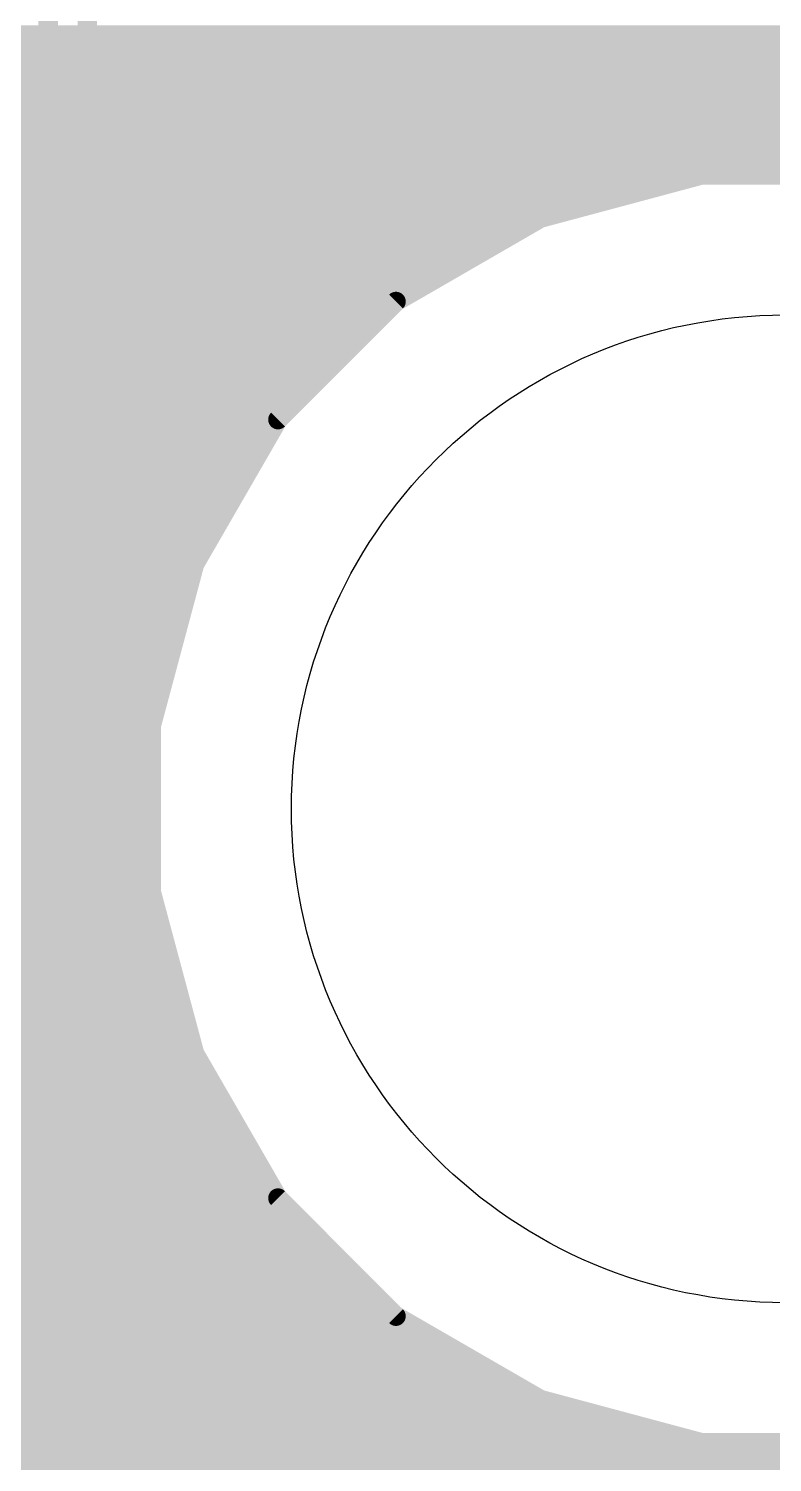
# Model space of a CAD drawing. Extents: x 0 to 29, y 0 to 29.2.
# Drawn here: x 9.6 to 15.4, y 9.91 to 21.08 of the extents above; entities that cross this region are included whole.
import ezdxf

# ---------------------------------------------------------------- set-up
doc = ezdxf.new("R2010")
doc.units = 0
for name, color, linetype in [('1', 12, 'CONTINUOUS'), ('16', 132, 'CONTINUOUS'), ('20', 31, 'CONTINUOUS')]:
    doc.layers.add(name, color=color, linetype=linetype)

msp = doc.modelspace()

# ---------------------------------------------------------------- linework, layer by layer
at = {"layer": '1', "const_width": 0.1524}
for points in [[(9.7536, 4.8768), (9.7536, 23.622)], [(10.0584, 7.5302), (10.0584, 22.8214)], [(10.0584, 21.0312), (26.6969, 21.0312)], [(10.0584, 20.8788), (26.5893, 20.8788)], [(10.0584, 20.7264), (26.4817, 20.7264)], [(10.0584, 20.574), (26.3742, 20.574)], [(10.0584, 20.4216), (26.2666, 20.4216)], [(10.0584, 20.2692), (26.159, 20.2692)], [(10.0584, 20.1168), (26.0514, 20.1168)], [(10.0584, 19.9644), (25.9439, 19.9644)], [(14.8493, 19.9422), (13.5924, 19.6054)], [(16.1507, 19.9422), (14.8493, 19.9422)], [(10.0584, 19.812), (14.3634, 19.812)], [(10.0584, 19.6596), (13.7947, 19.6596)], [(13.5924, 19.6054), (12.4654, 18.9547)], [(10.0584, 19.5072), (13.4223, 19.5072)], [(10.0584, 19.3548), (13.1583, 19.3548)], [(10.0584, 19.2024), (12.8944, 19.2024)], [(10.0584, 19.05), (12.6304, 19.05)], [(12.4654, 18.9547), (11.5453, 18.0346)], [(10.0584, 18.8976), (12.4083, 18.8976)], [(10.0584, 18.7452), (12.2559, 18.7452)], [(10.0584, 18.5928), (12.1035, 18.5928)], [(10.0584, 18.4404), (11.9511, 18.4404)], [(10.0584, 18.288), (11.7987, 18.288)], [(10.0584, 18.1356), (11.6463, 18.1356)], [(11.5453, 18.0346), (10.8946, 16.9076)], [(10.0584, 17.9832), (11.5156, 17.9832)], [(10.0584, 17.8308), (11.4276, 17.8308)], [(10.0584, 17.6784), (11.3396, 17.6784)], [(10.0584, 17.526), (11.2516, 17.526)], [(10.0584, 17.3736), (11.1636, 17.3736)], [(10.0584, 17.2212), (11.0757, 17.2212)], [(10.0584, 17.0688), (10.9877, 17.0688)], [(10.0584, 16.9164), (10.8997, 16.9164)], [(10.8946, 16.9076), (10.5578, 15.6507)], [(10.0584, 16.764), (10.8561, 16.764)], [(10.0584, 16.6116), (10.8153, 16.6116)], [(10.0584, 16.4592), (10.7745, 16.4592)], [(10.0584, 16.3068), (10.7336, 16.3068)], [(10.0584, 16.1544), (10.6928, 16.1544)], [(10.0584, 16.002), (10.6519, 16.002)], [(10.0584, 15.8496), (10.6111, 15.8496)], [(10.0584, 15.6972), (10.5703, 15.6972)], [(10.5578, 15.6507), (10.5578, 14.3493)], [(10.0584, 15.5448), (10.5578, 15.5448)], [(10.0584, 15.3924), (10.5578, 15.3924)], [(10.0584, 15.24), (10.5578, 15.24)], [(10.0584, 15.0876), (10.5578, 15.0876)], [(10.0584, 14.9352), (10.5578, 14.9352)], [(10.0584, 14.7828), (10.5578, 14.7828)], [(10.0584, 14.6304), (10.5578, 14.6304)], [(10.0584, 14.478), (10.5578, 14.478)], [(10.5578, 14.3493), (10.8946, 13.0924)], [(10.0584, 14.3256), (10.5642, 14.3256)], [(10.0584, 14.1732), (10.605, 14.1732)], [(10.0584, 14.0208), (10.6458, 14.0208)], [(10.0584, 13.8684), (10.6867, 13.8684)], [(10.0584, 13.716), (10.7275, 13.716)], [(10.0584, 13.5636), (10.7683, 13.5636)], [(10.0584, 13.4112), (10.8092, 13.4112)], [(10.0584, 13.2588), (10.85, 13.2588)], [(10.0584, 13.1064), (10.8908, 13.1064)], [(10.8946, 13.0924), (11.5453, 11.9654)], [(10.0584, 12.954), (10.9745, 12.954)], [(10.0584, 12.8016), (11.0625, 12.8016)], [(10.0584, 12.6492), (11.1505, 12.6492)], [(10.0584, 12.4968), (11.2385, 12.4968)], [(10.0584, 12.3444), (11.3264, 12.3444)], [(10.0584, 12.192), (11.4144, 12.192)], [(10.0584, 12.0396), (11.5024, 12.0396)], [(10.0584, 11.8872), (11.6235, 11.8872)], [(11.5453, 11.9654), (12.4654, 11.0453)], [(10.0584, 11.7348), (11.7759, 11.7348)], [(10.0584, 11.5824), (11.9283, 11.5824)], [(10.0584, 11.43), (12.0807, 11.43)], [(10.0584, 11.2776), (12.2331, 11.2776)], [(10.0584, 11.1252), (12.3855, 11.1252)], [(12.4654, 11.0453), (13.5924, 10.3946)], [(10.0584, 10.9728), (12.5909, 10.9728)], [(10.0584, 10.8204), (12.8549, 10.8204)], [(10.0584, 10.668), (13.1188, 10.668)], [(10.0584, 10.5156), (13.3828, 10.5156)], [(10.0584, 10.3632), (13.7096, 10.3632)], [(13.5924, 10.3946), (14.8493, 10.0578)], [(10.0584, 10.2108), (14.2783, 10.2108)], [(10.0584, 10.0584), (14.8471, 10.0584)], [(14.8493, 10.0578), (16.1507, 10.0578)], [(10.0584, 9.906), (23.1648, 9.906)]]:
    msp.add_lwpolyline(points, dxfattribs=at)
at = {"layer": '1', "const_width": 0.0762}
for points in [[(10.0584, 21.0693, 1), (10.0584, 20.9931)], [(10.0584, 20.9169, 1), (10.0584, 20.8407)], [(10.0584, 20.7645, 1), (10.0584, 20.6883)], [(10.0584, 20.6121, 1), (10.0584, 20.5359)], [(10.0584, 20.4597, 1), (10.0584, 20.3835)], [(10.0584, 20.3073, 1), (10.0584, 20.2311)], [(10.0584, 20.1549, 1), (10.0584, 20.0787)], [(10.0584, 20.0025, 1), (10.0584, 19.9263)], [(14.8493, 19.9803, 1), (14.8493, 19.9041)], [(14.8592, 19.9054, 1), (14.8395, 19.979)], [(10.0584, 19.8501, 1), (10.0584, 19.7739)], [(14.3634, 19.7739, 1), (14.3634, 19.8501)], [(10.0584, 19.6977, 1), (10.0584, 19.6215)], [(13.5825, 19.6422, 1), (13.6022, 19.5686)], [(13.6114, 19.5724, 1), (13.5733, 19.6384)], [(13.7947, 19.6215, 1), (13.7947, 19.6977)], [(10.0584, 19.5453, 1), (10.0584, 19.4691)], [(13.4223, 19.4691, 1), (13.4223, 19.5453)], [(10.0584, 19.3929, 1), (10.0584, 19.3167)], [(13.1583, 19.3167, 1), (13.1583, 19.3929)], [(10.0584, 19.2405, 1), (10.0584, 19.1643)], [(12.8944, 19.1643, 1), (12.8944, 19.2405)], [(10.0584, 19.0881, 1), (10.0584, 19.0119)], [(12.6304, 19.0119, 1), (12.6304, 19.0881)], [(12.4464, 18.9877, 1), (12.4845, 18.9217)], [(12.4924, 18.9278, 1), (12.4385, 18.9817)], [(10.0584, 18.9357, 1), (10.0584, 18.8595)], [(12.4083, 18.8595, 1), (12.4083, 18.9357)], [(10.0584, 18.7833, 1), (10.0584, 18.7071)], [(12.2559, 18.7071, 1), (12.2559, 18.7833)], [(10.0584, 18.6309, 1), (10.0584, 18.5547)], [(12.1035, 18.5547, 1), (12.1035, 18.6309)], [(10.0584, 18.4785, 1), (10.0584, 18.4023)], [(11.9511, 18.4023, 1), (11.9511, 18.4785)], [(10.0584, 18.3261, 1), (10.0584, 18.2499)], [(11.7987, 18.2499, 1), (11.7987, 18.3261)], [(10.0584, 18.1737, 1), (10.0584, 18.0975)], [(11.5783, 18.0155, 1), (11.5123, 18.0536)], [(11.6463, 18.0975, 1), (11.6463, 18.1737)], [(10.0584, 18.0213, 1), (10.0584, 17.9451)], [(11.5183, 18.0615, 1), (11.5722, 18.0076)], [(11.5156, 17.9451, 1), (11.5156, 18.0213)], [(10.0584, 17.8689, 1), (10.0584, 17.7927)], [(11.4276, 17.7927, 1), (11.4276, 17.8689)], [(10.0584, 17.7165, 1), (10.0584, 17.6403)], [(11.3396, 17.6403, 1), (11.3396, 17.7165)], [(10.0584, 17.5641, 1), (10.0584, 17.4879)], [(11.2516, 17.4879, 1), (11.2516, 17.5641)], [(10.0584, 17.4117, 1), (10.0584, 17.3355)], [(11.1636, 17.3355, 1), (11.1636, 17.4117)], [(10.0584, 17.2593, 1), (10.0584, 17.1831)], [(11.0757, 17.1831, 1), (11.0757, 17.2593)], [(10.0584, 17.1069, 1), (10.0584, 17.0307)], [(10.9877, 17.0307, 1), (10.9877, 17.1069)], [(10.0584, 16.9545, 1), (10.0584, 16.8783)], [(10.8997, 16.8783, 1), (10.8997, 16.9545)], [(10.8616, 16.9267, 1), (10.9276, 16.8886)], [(10.9314, 16.8978, 1), (10.8578, 16.9175)], [(10.0584, 16.8021, 1), (10.0584, 16.7259)], [(10.8561, 16.7259, 1), (10.8561, 16.8021)], [(10.0584, 16.6497, 1), (10.0584, 16.5735)], [(10.8153, 16.5735, 1), (10.8153, 16.6497)], [(10.0584, 16.4973, 1), (10.0584, 16.4211)], [(10.7745, 16.4211, 1), (10.7745, 16.4973)], [(10.0584, 16.3449, 1), (10.0584, 16.2687)], [(10.7336, 16.2687, 1), (10.7336, 16.3449)], [(10.0584, 16.1925, 1), (10.0584, 16.1163)], [(10.6928, 16.1163, 1), (10.6928, 16.1925)], [(10.0584, 16.0401, 1), (10.0584, 15.9639)], [(10.6519, 15.9639, 1), (10.6519, 16.0401)], [(10.0584, 15.8877, 1), (10.0584, 15.8115)], [(10.6111, 15.8115, 1), (10.6111, 15.8877)], [(10.0584, 15.7353, 1), (10.0584, 15.6591)], [(10.5703, 15.6591, 1), (10.5703, 15.7353)], [(10.5959, 15.6507, 1), (10.5197, 15.6507)], [(10.521, 15.6605, 1), (10.5946, 15.6408)], [(10.0584, 15.5829, 1), (10.0584, 15.5067)], [(10.5578, 15.5067, 1), (10.5578, 15.5829)], [(10.0584, 15.4305, 1), (10.0584, 15.3543)], [(10.5578, 15.3543, 1), (10.5578, 15.4305)], [(10.0584, 15.2781, 1), (10.0584, 15.2019)], [(10.5578, 15.2019, 1), (10.5578, 15.2781)], [(10.0584, 15.1257, 1), (10.0584, 15.0495)], [(10.5578, 15.0495, 1), (10.5578, 15.1257)], [(10.0584, 14.9733, 1), (10.0584, 14.8971)], [(10.5578, 14.8971, 1), (10.5578, 14.9733)], [(10.0584, 14.8209, 1), (10.0584, 14.7447)], [(10.5578, 14.7447, 1), (10.5578, 14.8209)], [(10.0584, 14.6685, 1), (10.0584, 14.5923)], [(10.5578, 14.5923, 1), (10.5578, 14.6685)], [(10.0584, 14.5161, 1), (10.0584, 14.4399)], [(10.5578, 14.4399, 1), (10.5578, 14.5161)], [(10.5946, 14.3592, 1), (10.521, 14.3395)], [(10.0584, 14.3637, 1), (10.0584, 14.2875)], [(10.5197, 14.3493, 1), (10.5959, 14.3493)], [(10.5642, 14.2875, 1), (10.5642, 14.3637)], [(10.0584, 14.2113, 1), (10.0584, 14.1351)], [(10.605, 14.1351, 1), (10.605, 14.2113)], [(10.0584, 14.0589, 1), (10.0584, 13.9827)], [(10.6458, 13.9827, 1), (10.6458, 14.0589)], [(10.0584, 13.9065, 1), (10.0584, 13.8303)], [(10.6867, 13.8303, 1), (10.6867, 13.9065)], [(10.0584, 13.7541, 1), (10.0584, 13.6779)], [(10.7275, 13.6779, 1), (10.7275, 13.7541)], [(10.0584, 13.6017, 1), (10.0584, 13.5255)], [(10.7683, 13.5255, 1), (10.7683, 13.6017)], [(10.0584, 13.4493, 1), (10.0584, 13.3731)], [(10.8092, 13.3731, 1), (10.8092, 13.4493)], [(10.0584, 13.2969, 1), (10.0584, 13.2207)], [(10.85, 13.2207, 1), (10.85, 13.2969)], [(10.0584, 13.1445, 1), (10.0584, 13.0683)], [(10.9276, 13.1114, 1), (10.8616, 13.0733)], [(10.8578, 13.0825, 1), (10.9314, 13.1022)], [(10.8908, 13.0683, 1), (10.8908, 13.1445)], [(10.0584, 12.9921, 1), (10.0584, 12.9159)], [(10.9745, 12.9159, 1), (10.9745, 12.9921)], [(10.0584, 12.8397, 1), (10.0584, 12.7635)], [(11.0625, 12.7635, 1), (11.0625, 12.8397)], [(10.0584, 12.6873, 1), (10.0584, 12.6111)], [(11.1505, 12.6111, 1), (11.1505, 12.6873)], [(10.0584, 12.5349, 1), (10.0584, 12.4587)], [(11.2385, 12.4587, 1), (11.2385, 12.5349)], [(10.0584, 12.3825, 1), (10.0584, 12.3063)], [(11.3264, 12.3063, 1), (11.3264, 12.3825)], [(10.0584, 12.2301, 1), (10.0584, 12.1539)], [(11.4144, 12.1539, 1), (11.4144, 12.2301)], [(10.0584, 12.0777, 1), (10.0584, 12.0015)], [(11.5024, 12.0015, 1), (11.5024, 12.0777)], [(10.0584, 11.9253, 1), (10.0584, 11.8491)], [(11.5722, 11.9924, 1), (11.5183, 11.9385)], [(11.5123, 11.9464, 1), (11.5783, 11.9845)], [(11.6235, 11.8491, 1), (11.6235, 11.9253)], [(10.0584, 11.7729, 1), (10.0584, 11.6967)], [(11.7759, 11.6967, 1), (11.7759, 11.7729)], [(10.0584, 11.6205, 1), (10.0584, 11.5443)], [(11.9283, 11.5443, 1), (11.9283, 11.6205)], [(10.0584, 11.4681, 1), (10.0584, 11.3919)], [(12.0807, 11.3919, 1), (12.0807, 11.4681)], [(10.0584, 11.3157, 1), (10.0584, 11.2395)], [(12.2331, 11.2395, 1), (12.2331, 11.3157)], [(10.0584, 11.1633, 1), (10.0584, 11.0871)], [(12.3855, 11.0871, 1), (12.3855, 11.1633)], [(12.4845, 11.0783, 1), (12.4464, 11.0123)], [(12.4385, 11.0183, 1), (12.4924, 11.0722)], [(10.0584, 11.0109, 1), (10.0584, 10.9347)], [(12.5909, 10.9347, 1), (12.5909, 11.0109)], [(10.0584, 10.8585, 1), (10.0584, 10.7823)], [(12.8549, 10.7823, 1), (12.8549, 10.8585)], [(10.0584, 10.7061, 1), (10.0584, 10.6299)], [(13.1188, 10.6299, 1), (13.1188, 10.7061)], [(10.0584, 10.5537, 1), (10.0584, 10.4775)], [(13.3828, 10.4775, 1), (13.3828, 10.5537)], [(10.0584, 10.4013, 1), (10.0584, 10.3251)], [(13.6022, 10.4314, 1), (13.5825, 10.3578)], [(13.5733, 10.3616, 1), (13.6114, 10.4276)], [(13.7096, 10.3251, 1), (13.7096, 10.4013)], [(10.0584, 10.2489, 1), (10.0584, 10.1727)], [(14.2783, 10.1727, 1), (14.2783, 10.2489)], [(10.0584, 10.0965, 1), (10.0584, 10.0203)], [(14.8493, 10.0959, 1), (14.8493, 10.0197)], [(14.8395, 10.021, 1), (14.8592, 10.0946)], [(14.8471, 10.0203, 1), (14.8471, 10.0965)], [(10.0584, 9.9441, 1), (10.0584, 9.8679)]]:
    msp.add_lwpolyline(points, format="xyb", dxfattribs=at)
at = {"layer": '16', "const_width": 0.1524}
for points in [[(1.0922, 21.0312), (23.7744, 21.0312)], [(1.0922, 20.8788), (23.7744, 20.8788)], [(1.0922, 20.7264), (23.7744, 20.7264)], [(1.0922, 20.574), (23.7744, 20.574)], [(1.0922, 20.4216), (23.7744, 20.4216)], [(1.0922, 20.2692), (23.7744, 20.2692)], [(1.0922, 20.1168), (23.7744, 20.1168)], [(1.0922, 19.9644), (23.7744, 19.9644)], [(14.8493, 19.9422), (13.5924, 19.6054)], [(16.1507, 19.9422), (14.8493, 19.9422)], [(1.0922, 19.812), (14.3634, 19.812)], [(1.0922, 19.6596), (13.7947, 19.6596)], [(13.5924, 19.6054), (12.4654, 18.9547)], [(1.0922, 19.5072), (13.4223, 19.5072)], [(1.0922, 19.3548), (13.1583, 19.3548)], [(1.0922, 19.2024), (12.8944, 19.2024)], [(1.0922, 19.05), (12.6304, 19.05)], [(12.4654, 18.9547), (11.5453, 18.0346)], [(1.0922, 18.8976), (12.4083, 18.8976)], [(1.0922, 18.7452), (12.2559, 18.7452)], [(1.0922, 18.5928), (12.1035, 18.5928)], [(1.0922, 18.4404), (11.9511, 18.4404)], [(1.0922, 18.288), (11.7987, 18.288)], [(1.0922, 18.1356), (11.6463, 18.1356)], [(11.5453, 18.0346), (10.8946, 16.9076)], [(1.0922, 17.9832), (11.5156, 17.9832)], [(1.0922, 17.8308), (11.4276, 17.8308)], [(1.0922, 17.6784), (11.3396, 17.6784)], [(1.0922, 17.526), (11.2516, 17.526)], [(1.0922, 17.3736), (11.1636, 17.3736)], [(4.758, 17.2212), (11.0757, 17.2212)], [(5.1259, 17.0688), (10.9877, 17.0688)], [(5.396, 16.9164), (10.8997, 16.9164)], [(10.8946, 16.9076), (10.5578, 15.6507)], [(5.5484, 16.764), (10.8561, 16.764)], [(5.7008, 16.6116), (10.8153, 16.6116)], [(5.8532, 16.4592), (10.7745, 16.4592)], [(5.9939, 16.3068), (10.7336, 16.3068)], [(6.057, 16.1544), (10.6928, 16.1544)], [(6.1201, 16.002), (10.6519, 16.002)], [(6.1833, 15.8496), (10.6111, 15.8496)], [(6.2464, 15.6972), (10.5703, 15.6972)], [(10.5578, 15.6507), (10.5578, 14.3493)], [(6.3095, 15.5448), (10.5578, 15.5448)], [(6.3422, 15.3924), (10.5578, 15.3924)], [(6.3422, 15.24), (10.5578, 15.24)], [(6.3422, 15.0876), (10.5578, 15.0876)], [(6.3422, 14.9352), (10.5578, 14.9352)], [(6.3422, 14.7828), (10.5578, 14.7828)], [(6.3422, 14.6304), (10.5578, 14.6304)], [(6.319, 14.478), (10.5578, 14.478)], [(10.5578, 14.3493), (10.8946, 13.0924)], [(6.2558, 14.3256), (10.5642, 14.3256)], [(6.1927, 14.1732), (10.605, 14.1732)], [(6.1296, 14.0208), (10.6458, 14.0208)], [(6.0665, 13.8684), (10.6867, 13.8684)], [(6.0033, 13.716), (10.7275, 13.716)], [(5.876, 13.5636), (10.7683, 13.5636)], [(5.7236, 13.4112), (10.8092, 13.4112)], [(5.5712, 13.2588), (10.85, 13.2588)], [(5.4188, 13.1064), (10.8908, 13.1064)], [(10.8946, 13.0924), (11.5453, 11.9654)], [(5.181, 12.954), (10.9745, 12.954)], [(4.8131, 12.8016), (11.0625, 12.8016)], [(1.0922, 12.6492), (11.1505, 12.6492)], [(1.0922, 12.4968), (11.2385, 12.4968)], [(1.0922, 12.3444), (11.3264, 12.3444)], [(1.0922, 12.192), (11.4144, 12.192)], [(1.0922, 12.0396), (11.5024, 12.0396)], [(1.0922, 11.8872), (11.6235, 11.8872)], [(11.5453, 11.9654), (12.4654, 11.0453)], [(1.0922, 11.7348), (11.7759, 11.7348)], [(1.0922, 11.5824), (11.9283, 11.5824)], [(1.0922, 11.43), (12.0807, 11.43)], [(1.0922, 11.2776), (12.2331, 11.2776)], [(1.0922, 11.1252), (12.3855, 11.1252)], [(12.4654, 11.0453), (13.5924, 10.3946)], [(1.0922, 10.9728), (12.5909, 10.9728)], [(1.0922, 10.8204), (12.8549, 10.8204)], [(1.0922, 10.668), (13.1188, 10.668)], [(1.0922, 10.5156), (13.3828, 10.5156)], [(1.0922, 10.3632), (13.7096, 10.3632)], [(13.5924, 10.3946), (14.8493, 10.0578)], [(1.0922, 10.2108), (14.2783, 10.2108)], [(1.0922, 10.0584), (14.8471, 10.0584)], [(14.8493, 10.0578), (16.1507, 10.0578)], [(1.0922, 9.906), (23.4696, 9.906)]]:
    msp.add_lwpolyline(points, dxfattribs=at)
at = {"layer": '16', "const_width": 0.0762}
for points in [[(14.8493, 19.9803, 1), (14.8493, 19.9041)], [(14.8592, 19.9054, 1), (14.8395, 19.979)], [(14.3634, 19.7739, 1), (14.3634, 19.8501)], [(13.5825, 19.6422, 1), (13.6022, 19.5686)], [(13.6114, 19.5724, 1), (13.5733, 19.6384)], [(13.7947, 19.6215, 1), (13.7947, 19.6977)], [(13.4223, 19.4691, 1), (13.4223, 19.5453)], [(13.1583, 19.3167, 1), (13.1583, 19.3929)], [(12.8944, 19.1643, 1), (12.8944, 19.2405)], [(12.6304, 19.0119, 1), (12.6304, 19.0881)], [(12.4464, 18.9877, 1), (12.4845, 18.9217)], [(12.4924, 18.9278, 1), (12.4385, 18.9817)], [(12.4083, 18.8595, 1), (12.4083, 18.9357)], [(12.2559, 18.7071, 1), (12.2559, 18.7833)], [(12.1035, 18.5547, 1), (12.1035, 18.6309)], [(11.9511, 18.4023, 1), (11.9511, 18.4785)], [(11.7987, 18.2499, 1), (11.7987, 18.3261)], [(11.5783, 18.0155, 1), (11.5123, 18.0536)], [(11.6463, 18.0975, 1), (11.6463, 18.1737)], [(11.5183, 18.0615, 1), (11.5722, 18.0076)], [(11.5156, 17.9451, 1), (11.5156, 18.0213)], [(11.4276, 17.7927, 1), (11.4276, 17.8689)], [(11.3396, 17.6403, 1), (11.3396, 17.7165)], [(11.2516, 17.4879, 1), (11.2516, 17.5641)], [(11.1636, 17.3355, 1), (11.1636, 17.4117)], [(11.0757, 17.1831, 1), (11.0757, 17.2593)], [(10.9877, 17.0307, 1), (10.9877, 17.1069)], [(10.8997, 16.8783, 1), (10.8997, 16.9545)], [(10.8616, 16.9267, 1), (10.9276, 16.8886)], [(10.9314, 16.8978, 1), (10.8578, 16.9175)], [(10.8561, 16.7259, 1), (10.8561, 16.8021)], [(10.8153, 16.5735, 1), (10.8153, 16.6497)], [(10.7745, 16.4211, 1), (10.7745, 16.4973)], [(10.7336, 16.2687, 1), (10.7336, 16.3449)], [(10.6928, 16.1163, 1), (10.6928, 16.1925)], [(10.6519, 15.9639, 1), (10.6519, 16.0401)], [(10.6111, 15.8115, 1), (10.6111, 15.8877)], [(10.5703, 15.6591, 1), (10.5703, 15.7353)], [(10.5959, 15.6507, 1), (10.5197, 15.6507)], [(10.521, 15.6605, 1), (10.5946, 15.6408)], [(10.5578, 15.5067, 1), (10.5578, 15.5829)], [(10.5578, 15.3543, 1), (10.5578, 15.4305)], [(10.5578, 15.2019, 1), (10.5578, 15.2781)], [(10.5578, 15.0495, 1), (10.5578, 15.1257)], [(10.5578, 14.8971, 1), (10.5578, 14.9733)], [(10.5578, 14.7447, 1), (10.5578, 14.8209)], [(10.5578, 14.5923, 1), (10.5578, 14.6685)], [(10.5578, 14.4399, 1), (10.5578, 14.5161)], [(10.5946, 14.3592, 1), (10.521, 14.3395)], [(10.5197, 14.3493, 1), (10.5959, 14.3493)], [(10.5642, 14.2875, 1), (10.5642, 14.3637)], [(10.605, 14.1351, 1), (10.605, 14.2113)], [(10.6458, 13.9827, 1), (10.6458, 14.0589)], [(10.6867, 13.8303, 1), (10.6867, 13.9065)], [(10.7275, 13.6779, 1), (10.7275, 13.7541)], [(10.7683, 13.5255, 1), (10.7683, 13.6017)], [(10.8092, 13.3731, 1), (10.8092, 13.4493)], [(10.85, 13.2207, 1), (10.85, 13.2969)], [(10.9276, 13.1114, 1), (10.8616, 13.0733)], [(10.8578, 13.0825, 1), (10.9314, 13.1022)], [(10.8908, 13.0683, 1), (10.8908, 13.1445)], [(10.9745, 12.9159, 1), (10.9745, 12.9921)], [(11.0625, 12.7635, 1), (11.0625, 12.8397)], [(11.1505, 12.6111, 1), (11.1505, 12.6873)], [(11.2385, 12.4587, 1), (11.2385, 12.5349)], [(11.3264, 12.3063, 1), (11.3264, 12.3825)], [(11.4144, 12.1539, 1), (11.4144, 12.2301)], [(11.5024, 12.0015, 1), (11.5024, 12.0777)], [(11.5722, 11.9924, 1), (11.5183, 11.9385)], [(11.5123, 11.9464, 1), (11.5783, 11.9845)], [(11.6235, 11.8491, 1), (11.6235, 11.9253)], [(11.7759, 11.6967, 1), (11.7759, 11.7729)], [(11.9283, 11.5443, 1), (11.9283, 11.6205)], [(12.0807, 11.3919, 1), (12.0807, 11.4681)], [(12.2331, 11.2395, 1), (12.2331, 11.3157)], [(12.3855, 11.0871, 1), (12.3855, 11.1633)], [(12.4845, 11.0783, 1), (12.4464, 11.0123)], [(12.4385, 11.0183, 1), (12.4924, 11.0722)], [(12.5909, 10.9347, 1), (12.5909, 11.0109)], [(12.8549, 10.7823, 1), (12.8549, 10.8585)], [(13.1188, 10.6299, 1), (13.1188, 10.7061)], [(13.3828, 10.4775, 1), (13.3828, 10.5537)], [(13.6022, 10.4314, 1), (13.5825, 10.3578)], [(13.5733, 10.3616, 1), (13.6114, 10.4276)], [(13.7096, 10.3251, 1), (13.7096, 10.4013)], [(14.2783, 10.1727, 1), (14.2783, 10.2489)], [(14.8493, 10.0959, 1), (14.8493, 10.0197)], [(14.8395, 10.021, 1), (14.8592, 10.0946)], [(14.8471, 10.0203, 1), (14.8471, 10.0965)]]:
    msp.add_lwpolyline(points, format="xyb", dxfattribs=at)
at = {"layer": '20'}
msp.add_circle((15.5, 15), 3.85, dxfattribs=at)

doc.saveas('drawing.dxf')
